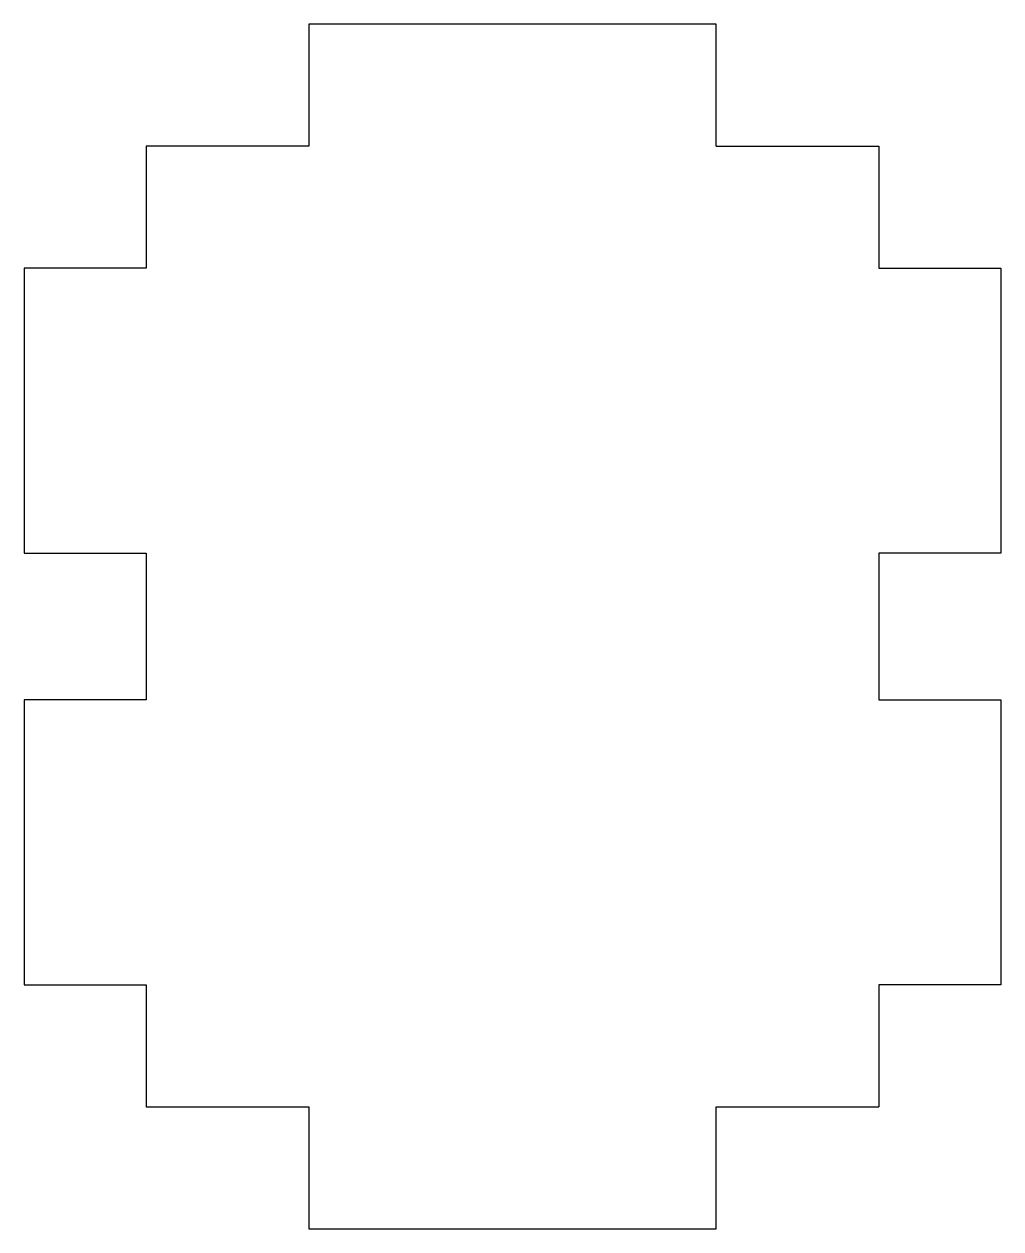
# Model space of a CAD drawing. Extents: x 0 to 24, y -3 to 26.6.
import ezdxf

# ---------------------------------------------------------------- set-up
doc = ezdxf.new("R2010")
doc.units = 0

# ---------------------------------------------------------------- blocks, each defined once
blk = doc.blocks.new('PAD005')
at = {"color": 0}
for p, q in [((17, 26.6), (7, 26.6)), ((7, 26.6), (7, 23.6)), ((17, 23.6), (17, 26.6)), ((7, 23.6), (3, 23.6)), ((3, 23.6), (3, 20.6)), ((17, 23.6), (21, 23.6)), ((21, 23.6), (21, 20.6)), ((3, 20.6), (0, 20.6)), ((0, 20.6), (0, 13.6)), ((21, 20.6), (24, 20.6)), ((24, 20.6), (24, 13.6)), ((0, 13.6), (3, 13.6)), ((3, 13.6), (3, 10)), ((21, 13.6), (21, 10)), ((24, 13.6), (21, 13.6)), ((3, 10), (0, 10)), ((0, 10), (0, 3)), ((21, 10), (24, 10)), ((24, 10), (24, 3)), ((0, 3), (3, 3)), ((3, 3), (3, 0)), ((21, 3), (21, 0)), ((24, 3), (21, 3)), ((3, 0), (7, 0)), ((7, 0), (7, -3)), ((17, -3), (17, 0)), ((17, 0), (21, 0)), ((7, -3), (17, -3))]:
    blk.add_line(p, q, dxfattribs=at)

msp = doc.modelspace()

# ---------------------------------------------------------------- block references
msp.add_blockref('PAD005', (0, 0))

doc.saveas('drawing.dxf')
